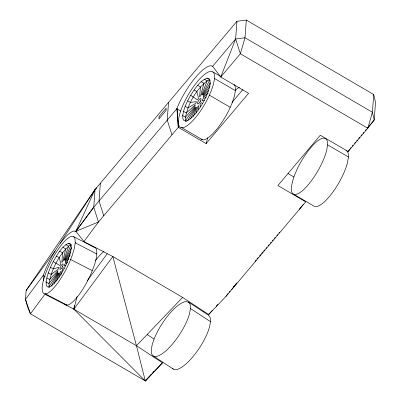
<?xml version="1.0" encoding="UTF-8"?>
<svg xmlns="http://www.w3.org/2000/svg" width="401" height="401" viewBox="0 0 401 401"><rect width="100%" height="100%" fill="white"/><g stroke="black" fill="none" stroke-linecap="round" stroke-linejoin="round"><path stroke-width="0.6" d="M60.967 275.131L61.268 270.896L60.285 272.089L59.032 277.402M96.912 187.868L95.047 189.538L26.145 290.469L25.499 299.326L27.484 306.815L30.436 313.808L145.292 380.95L162.5 362.83L136.45 345.722L73.854 309.171L44.952 294.209L30.436 313.808L25.499 299.326L43.128 275.532L46 268.279L50.29 259.407L55.153 250.906L95.047 189.538L236.946 21.298L246.299 20.05L373.727 94.541L375.501 102.295L374.203 120.004L367.787 128.24L348.158 151.513L320.304 135.232L277.873 185.543L305.727 201.823L225.893 296.474L208.68 314.519L182.625 297.412L112.846 256.54L83.949 241.582L75.899 231.302L73.573 231.066A37.945 9.975 -62.6 0 0 60.25 243.362M83.949 241.582L98.466 221.989L93.749 207.247L95.047 189.538L75.899 231.302L76.952 231.843M100.345 183.252L99.047 200.966L103.764 215.708M168.53 102.41L167.232 120.125L171.949 134.866M246.299 20.05L245.001 37.764L240.364 53.749L220.73 77.022L212.645 66.28L210.911 65.709A37.945 11.063 -59.7 0 0 176.961 108.31L178.3 127.333L206.154 143.613L248.585 93.303L220.73 77.022L235.643 39.007L236.946 21.298M373.727 94.541L372.424 112.25L367.787 128.24L240.364 53.749L235.643 39.007L245.001 37.764L372.424 112.25L374.203 120.004L368.99 126.185M198.495 109.904L198.866 105.563L197.793 106.676L196.069 113.207M71.278 248.65L71.077 245.181L70.055 243.522L68.26 243.337C61.042 247.051 57.248 254.916 53.233 261.597C49.995 268.084 46.962 274.855 46.1 282.124L48.987 283.617L49.163 286.64L57.789 272.745L58.1 273.251L51.313 286.149M71.253 248.204L70.571 252.384L66.877 263.011A24.461 6.476 -62.7 0 1 49.092 286.996L47.293 286.81L46.275 285.146L46.075 281.682M74.436 305.637L73.854 309.171L145.292 380.95L162.5 362.83M210.209 84.04L210.039 80.431L208.961 78.586L207.031 78.175C199.367 81.037 195.016 88.801 190.645 95.243C187.051 101.588 183.708 108.3 182.716 115.608L185.503 117.232L185.653 120.38L186.194 121.302M210.189 83.578L209.402 87.819L207.738 92.862L205.302 98.36A24.461 7.213 -59.8 0 1 185.874 121.012L183.944 120.601L182.871 118.761L182.696 115.147M214.525 78.521L213.492 84.1L211.297 90.736L208.094 97.974A32.18 9.489 -59.8 0 1 182.535 127.774L179.999 127.232L178.58 124.806L178.385 120.666A32.18 9.489 -59.8 0 1 195.693 83.729A32.18 9.489 -59.8 0 1 214.324 74.38L214.525 78.521L235.407 90.636L234.374 96.25L232.179 102.882L228.976 110.12A32.18 9.489 -59.8 0 1 203.422 139.919L200.881 139.378M188.53 302.108L190.164 304.459L190.485 308.489L189.472 313.918A32.18 10.266 -56.7 0 1 167.006 349.822A32.18 10.266 -56.7 0 1 151.302 349.557L152.315 344.128L154.596 337.672L157.989 330.625A32.18 10.266 -56.7 0 1 185.693 301.587L188.53 302.108L208.56 315.256L210.194 317.612L210.515 321.642L209.502 327.071A32.18 10.266 -56.7 0 1 191.127 358.78A32.18 10.266 -56.7 0 1 172.48 368.369M77.047 296.499L73.854 309.171L112.846 256.54L136.45 345.722L145.292 380.95L151.122 374.519M206.154 143.613L207.713 137.728M56.611 280.906L59.393 272.911L58.646 273.307L54.195 283.427M193.297 116.485L196.821 107.423L195.999 107.739L190.565 118.771M62.446 266.825L62.621 266.379M71.152 244.831L64.486 260.008L63.739 260.404L68.701 246.129L71.152 244.831L68.26 243.337M200.179 101.493L200.375 101.057M209.818 79.794L202.46 94.691L201.653 95.007L207.167 80.847L209.818 79.794L207.031 78.175M71.533 247.703L65.032 260.064L65.343 260.57L70.771 251.823M187.663 120.656L195.427 107.613L195.102 107.052L185.653 120.38M210.194 82.817L203.051 94.816L203.377 95.378L210.024 85.999M209.302 313.487L208.68 314.519L212.41 310.369M348.158 151.513L349.582 149.548M350.294 148.565L351.005 147.578M26.145 290.469L55.153 250.906M176.961 108.31L178.3 127.333L98.466 221.989L75.899 231.302L93.528 207.507L176.796 108.781L180.841 111.147M87.117 280.916L107.227 253.773M75.899 231.302L93.749 207.247M70.135 255.101L65.398 261.492L65.188 262.765L68.912 258.765M145.292 380.95L146.385 379.541M225.893 296.474L228.154 293.572M229.287 292.118L230.044 291.151M231.708 289.577L236.991 282.8M299.372 209.352L303.146 204.51M212.645 66.28L235.643 39.007M231.963 102.526L242.836 89.634M233.467 286.865L234.635 285.482M235.407 284.565L236.184 283.642M255.041 261.287L256.249 259.858M257.056 258.901L258.264 257.467M259.472 256.038L260.68 254.605M261.482 253.648L262.695 252.214M263.497 251.262L264.705 249.828M265.913 248.394L266.72 247.442M267.928 246.008L269.136 244.575M270.344 243.141L271.151 242.189M272.359 240.755L273.166 239.798M274.374 238.369L275.176 237.412M276.79 235.502L277.592 234.545M278.805 233.116L279.607 232.159M352.158 146.139L352.96 145.187M354.564 143.287L355.366 142.34M356.569 140.911L357.371 139.964M358.574 138.535L359.777 137.112M360.975 135.683L361.777 134.736M362.98 133.307L363.782 132.36M365.386 130.46L366.188 129.508M367.391 128.084L368.193 127.132M208.595 90.3L203.422 96.335L203.187 97.628L208.139 93.122M216.139 306.219L217.798 304.379M152.786 372.679L154.034 371.301M136.45 345.722L182.625 297.412M67.629 262.154L64.736 264.304L64.065 266.003L65.774 265.552M206.34 96.977L202.675 99.162L201.934 100.841L204.395 100.496M73.649 236.69L95.313 247.883A32.18 8.516 -62.7 0 1 96.656 250.069C97.573 258.249 94.014 266.074 91.127 273.522A32.18 8.516 -62.7 0 1 67.729 305.076L65.363 304.83L64.827 303.953M75.223 242.821L96.882 254.013M65.809 244.635L68.701 246.129C58.371 255.963 51.473 269.612 48.987 283.617L57.734 271.823L57.939 270.55L49.669 279.437L46.782 277.943M62.877 247.337L65.764 248.831L62.847 261.226L61.864 262.419L62.546 252.745L59.654 251.252M70.596 259.467L92.26 270.655M56.366 256.114L59.253 257.607L60.862 263.903L59.909 265.572L53.233 261.597M50.476 267.322L53.363 268.81L59.067 267.312L58.396 269.011L51.163 274.389L48.27 272.896M48.451 286.931L49.413 287.427M45.143 293.788L66.807 304.981M45.228 276.62L43.128 275.532L43.614 280.515M212.906 71.954L220.941 76.631M327.587 144.871L348.459 156.986M204.38 79.223L207.167 80.847C195.939 89.714 188.264 103.257 185.503 117.232L195.051 106.095L195.292 104.801L186.29 112.992L183.503 111.373M201.192 81.664L203.974 83.283L200.68 95.749L199.613 96.867L200.465 86.942L197.678 85.323M209.342 95.147L230.229 107.298M194.079 89.954L196.866 91.573L198.515 98.275L197.467 99.889L190.645 95.243M187.608 100.826L190.39 102.445L196.545 101.588L195.803 103.268L187.954 107.949L185.172 106.325M185.187 120.866L186.119 121.408M181.548 127.563L202.43 139.708M293.201 194.029L314.073 206.144A32.18 9.594 -59.9 0 0 331.572 193.818A32.18 9.594 -59.9 0 0 347.552 162.43L348.469 156.941L348.148 152.911L346.614 150.621M287.978 173.503L293.868 176.946M64.17 268.364L63.223 267.743L62.27 269.417L62.706 271.131M190.475 308.534L210.51 321.687M147.212 334.584L153.984 339.03M153.257 355.943L173.287 369.095M202.801 103.884L201.006 102.541L199.964 104.15L200.65 106.947M235.407 90.671L235.207 86.531A32.18 9.489 -59.8 0 0 234.164 84.441M203.011 311.923A37.945 12.105 -56.7 0 1 203.929 311.412M235.532 90.1A37.945 11.063 -59.7 0 1 239.467 87.117M95.318 260.79A37.945 9.975 -62.6 0 1 104.044 251.367M159.072 116.611L158.896 119.007L166.009 110.571L166.184 108.18L159.072 116.611M75.223 242.856L74.325 248.349L72.36 254.996L69.463 262.329A32.18 8.516 -62.7 0 1 46.065 293.883L43.704 293.637L42.361 291.452L42.13 287.477A32.18 8.516 -62.7 0 1 57.794 249.928A32.18 8.516 -62.7 0 1 74.992 238.876L75.223 242.856M292.259 182.214L291.347 187.703A32.18 9.594 -59.9 0 0 305.968 187.297A32.18 9.594 -59.9 0 0 326.68 150.315L327.597 144.826L327.276 140.796L325.742 138.5L323.101 138.099A32.18 9.594 -59.9 0 0 297.467 168.42L294.349 175.638L292.259 182.214M61.438 268.444A3.148 0.832 -62.7 0 0 63.027 263.873A3.148 0.832 -62.7 0 0 60.225 267.652A3.148 0.832 -62.7 0 0 61.438 268.444M199.081 103.052A3.148 0.927 -59.8 0 0 200.846 98.511A3.148 0.927 -59.8 0 0 197.788 102.08A3.148 0.927 -59.8 0 0 199.081 103.052"/></g></svg>
